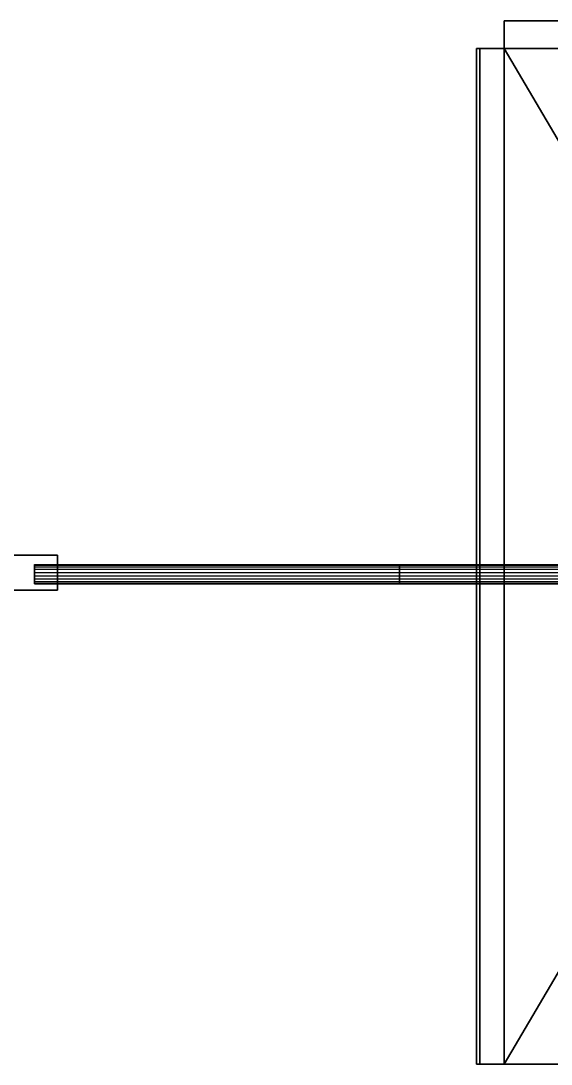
# Model space of a CAD drawing. Extents: x -140 to 778, y -205 to 202.
# Drawn here: x 223.7 to 279, y -53.1 to 55.7 of the extents above; entities that cross this region are included whole.
import ezdxf

# ---------------------------------------------------------------- set-up
doc = ezdxf.new("R2010")
doc.units = 0
doc.layers.add('L1', color=7, linetype='CONTINUOUS')

msp = doc.modelspace()

# ---------------------------------------------------------------- linework, layer by layer
at = {"layer": 'L1'}
for points, invisible_edges in [([(274.088348, 55.692261, 5.301954), (274.088348, 55.692261, 32.075806), (297.16925, 55.692261, 32.075806)], 12), ([(297.16925, 55.692261, 32.075806), (297.16925, 55.692257, 5.301956), (274.088348, 55.692261, 5.301954)], 12), ([(297.16925, 52.807888, 5.301956), (274.088348, 52.807888, 5.301954), (274.088348, 55.692261, 5.301954)], 12), ([(274.088348, 55.692261, 5.301954), (297.16925, 55.692257, 5.301956), (297.16925, 52.807888, 5.301956)], 12), ([(274.088348, 52.807888, 5.301954), (274.088348, 52.807892, 32.075806), (274.088348, 55.692261, 32.075806)], 12), ([(274.088348, 55.692261, 32.075806), (274.088348, 55.692261, 5.301954), (274.088348, 52.807888, 5.301954)], 12), ([(274.088348, 52.807892, 32.075806), (297.16925, 52.807888, 32.075806), (297.16925, 55.692261, 32.075806)], 140), ([(297.16925, 55.692261, 32.075806), (274.088348, 55.692261, 32.075806), (274.088348, 52.807892, 32.075806)], 140), ([(271.203979, 52.807888, -48.245754), (271.203979, 52.807892, -72.628067), (271.203979, -53.056538, -75.019592)], 12), ([(274.088348, 52.807888, -48.24575), (274.088348, 52.807884, -72.628067), (271.203979, 52.807892, -72.628067)], 12), ([(271.203979, 52.807892, -72.628067), (271.203979, 52.807888, -48.245754), (274.088348, 52.807888, -48.24575)], 12), ([(271.203979, -53.056538, -75.019592), (271.203979, 52.807892, -72.628067), (274.088348, 52.807884, -72.628067)], 12), ([(271.203979, -53.056538, -75.019592), (271.203979, -53.056538, -48.245747), (271.203979, 52.807888, -48.245754)], 12), ([(274.088348, -53.056534, -48.245747), (274.088348, 52.807888, -48.24575), (271.203979, 52.807888, -48.245754)], 140), ([(271.203979, 52.807888, -48.245754), (271.203979, -53.056538, -48.245747), (274.088348, -53.056534, -48.245747)], 140), ([(274.088348, 52.807884, -72.628067), (274.088348, -53.056534, -75.019592), (271.203979, -53.056538, -75.019592)], 12), ([(271.564514, 52.807892, 32.075806), (271.564514, 52.807892, 5.301954), (271.564514, -53.056534, 5.301954)], 12), ([(271.564514, -53.056534, 5.301954), (271.564514, -53.05653, 32.075809), (271.564514, 52.807892, 32.075806)], 12), ([(274.088348, 52.807892, 32.075806), (274.088348, 52.807888, 5.301954), (271.564514, 52.807892, 5.301954)], 12), ([(271.564514, 52.807892, 5.301954), (271.564514, 52.807892, 32.075806), (274.088348, 52.807892, 32.075806)], 12), ([(271.564514, -53.056534, 5.301954), (271.564514, 52.807892, 5.301954), (274.088348, 52.807888, 5.301954)], 12), ([(274.088348, -53.05653, 32.075809), (274.088348, 52.807892, 32.075806), (271.564514, 52.807892, 32.075806)], 140), ([(271.564514, 52.807892, 32.075806), (271.564514, -53.05653, 32.075809), (274.088348, -53.05653, 32.075809)], 140), ([(274.088348, 52.807888, 5.301954), (274.088348, -53.05653, 5.301954), (271.564514, -53.056534, 5.301954)], 12), ([(297.16925, 52.807888, 32.075806), (274.088348, 52.807892, 32.075806), (281.138367, 40.908405, 64.164398)], 140), ([(274.088348, 52.807892, 32.075806), (274.088348, -53.05653, 32.075809), (281.138367, -41.157032, 64.164413)], 12), ([(281.138367, -41.157032, 64.164413), (281.138367, 40.908405, 64.164398), (274.088348, 52.807892, 32.075806)], 12), ([(274.088348, 52.807884, -72.628067), (274.088348, 52.807888, -48.24575), (297.16925, 52.807884, -48.24575)], 12), ([(274.088348, 52.807888, -48.24575), (274.088348, 52.807888, -21.471899), (297.16925, 52.807888, -21.471897)], 12), ([(297.16925, 52.807888, -21.471897), (297.16925, 52.807884, -48.24575), (274.088348, 52.807888, -48.24575)], 12), ([(274.088348, 52.807888, -21.471899), (274.088348, 52.807888, 5.301954), (297.16925, 52.807888, 5.301956)], 12), ([(297.16925, 52.807888, 5.301956), (297.16925, 52.807888, -21.471897), (274.088348, 52.807888, -21.471899)], 12), ([(274.088348, 52.807888, 5.301954), (274.088348, 52.807888, -21.471899), (274.088348, -53.05653, -21.471895)], 12), ([(274.088348, -53.05653, -21.471895), (274.088348, -53.05653, 5.301954), (274.088348, 52.807888, 5.301954)], 12), ([(274.088348, 52.807888, -21.471899), (274.088348, 52.807888, -48.24575), (274.088348, -53.056534, -48.245747)], 12), ([(274.088348, -53.056534, -48.245747), (274.088348, -53.05653, -21.471895), (274.088348, 52.807888, -21.471899)], 12), ([(297.16925, 52.807884, -48.24575), (297.16925, 52.807884, -72.628067), (274.088348, 52.807884, -72.628067)], 12), ([(274.088348, 52.807884, -72.628067), (297.16925, 52.807884, -72.628067), (297.16925, -53.056541, -75.019592)], 12), ([(297.16925, -53.056541, -75.019592), (274.088348, -53.056534, -75.019592), (274.088348, 52.807884, -72.628067)], 12), ([(222.274765, 0.000004, 25.649372), (222.274765, 0.000006, 33.333321), (227.536209, 0.000006, 33.333324)], 12), ([(227.536209, 0.000006, 33.333324), (227.536209, 0.000004, 25.649376), (222.274765, 0.000004, 25.649372)], 12), ([(227.536209, 0.000006, 33.333324), (222.274765, 0.000006, 33.333321), (222.274765, -3.656864, 33.333321)], 140), ([(222.274765, -3.656864, 33.333321), (227.536209, -3.656865, 33.333324), (227.536209, 0.000006, 33.333324)], 140), ([(222.274765, -0.000002, -79.529884), (222.274765, 0.000004, 25.649372), (227.536209, 0.000004, 25.649376)], 12), ([(227.536209, 0.000004, 25.649376), (227.536209, -0.000002, -79.529884), (222.274765, -0.000002, -79.529884)], 12), ([(227.536209, 0.000004, 25.649376), (227.536209, 0.000006, 33.333324), (227.536209, -3.656865, 33.333324)], 140), ([(227.536209, -0.000002, -79.529884), (227.536209, 0.000004, 25.649376), (227.536209, -3.656866, 25.649376)], 140), ([(227.536209, -3.656865, 33.333324), (227.536209, -3.656866, 25.649376), (227.536209, 0.000004, 25.649376)], 140), ([(222.274765, -0.000003, -85.507233), (222.274765, -0.000002, -79.529884), (227.536209, -0.000002, -79.529884)], 12), ([(227.536209, -0.000002, -79.529884), (227.536209, -0.000003, -85.507233), (222.274765, -0.000003, -85.507233)], 12), ([(222.274765, -0.000003, -85.507233), (227.536209, -0.000003, -85.507233), (227.536209, -3.656873, -85.507233)], 12), ([(227.536209, -3.656873, -85.507233), (222.274765, -3.656873, -85.507233), (222.274765, -0.000003, -85.507233)], 12), ([(225.134781, -1.975789, -26.086967), (225.134781, -0.975788, -26.086967), (225.134781, -1.036095, -26.428984)], 13), ([(225.134781, -1.975789, -26.086967), (225.134781, -1.036095, -25.744944), (225.134781, -0.975788, -26.086967)], 13), ([(225.134781, -1.036095, -26.428984), (263.180939, -0.975788, -26.086967), (263.180939, -1.036095, -26.428984)], 9), ([(225.134781, -1.036095, -26.428984), (225.134781, -0.975788, -26.086967), (263.180939, -0.975788, -26.086967)], 12), ([(225.134781, -0.975788, -26.086967), (263.180939, -1.036095, -25.744944), (263.180939, -0.975788, -26.086967)], 137), ([(225.134781, -0.975788, -26.086967), (225.134781, -1.036095, -25.744944), (263.180939, -1.036095, -25.744944)], 140), ([(225.134781, -1.975789, -26.086967), (225.134781, -1.036095, -26.428984), (225.134781, -1.209743, -26.729753)], 13), ([(225.134781, -1.975789, -26.086967), (225.134781, -1.209746, -25.44418), (225.134781, -1.036095, -25.744944)], 13), ([(225.134781, -1.209743, -26.729753), (263.180939, -1.036095, -26.428984), (263.180939, -1.209743, -26.729753)], 9), ([(225.134781, -1.209743, -26.729753), (225.134781, -1.036095, -26.428984), (263.180939, -1.036095, -26.428984)], 12), ([(225.134781, -1.036095, -25.744944), (263.180939, -1.209746, -25.44418), (263.180939, -1.036095, -25.744944)], 137), ([(225.134781, -1.036095, -25.744944), (225.134781, -1.209746, -25.44418), (263.180939, -1.209746, -25.44418)], 140), ([(227.536209, -0.000003, -85.507233), (227.536209, -0.000002, -79.529884), (227.536209, -3.656872, -79.529892)], 140), ([(227.536209, -3.656866, 25.649376), (227.536209, -3.656872, -79.529892), (227.536209, -0.000002, -79.529884)], 140), ([(227.536209, -3.656872, -79.529892), (227.536209, -3.656873, -85.507233), (227.536209, -0.000003, -85.507233)], 140), ([(263.180939, -1.036095, -26.428984), (301.227081, -0.975788, -26.086967), (301.227081, -1.036095, -26.428984)], 9), ([(263.180939, -1.036095, -26.428984), (263.180939, -0.975788, -26.086967), (301.227081, -0.975788, -26.086967)], 12), ([(263.180939, -0.975788, -26.086967), (301.227081, -1.036095, -25.744944), (301.227081, -0.975788, -26.086967)], 137), ([(263.180939, -0.975788, -26.086967), (263.180939, -1.036095, -25.744944), (301.227081, -1.036095, -25.744944)], 140), ([(263.180939, -1.209743, -26.729753), (301.227081, -1.036095, -26.428984), (301.227081, -1.209743, -26.729753)], 9), ([(263.180939, -1.209743, -26.729753), (263.180939, -1.036095, -26.428984), (301.227081, -1.036095, -26.428984)], 12), ([(263.180939, -1.036095, -25.744944), (301.227081, -1.209746, -25.44418), (301.227081, -1.036095, -25.744944)], 137), ([(263.180939, -1.036095, -25.744944), (263.180939, -1.209746, -25.44418), (301.227081, -1.209746, -25.44418)], 140), ([(225.134781, -1.975789, -26.086967), (225.134781, -1.209743, -26.729753), (225.134781, -1.475788, -26.952993)], 13), ([(225.134781, -1.475788, -26.952993), (263.180939, -1.209743, -26.729753), (263.180939, -1.475788, -26.952993)], 9), ([(225.134781, -1.475788, -26.952993), (225.134781, -1.209743, -26.729753), (263.180939, -1.209743, -26.729753)], 12), ([(225.134781, -1.975789, -26.086967), (225.134781, -1.475788, -25.220942), (225.134781, -1.209746, -25.44418)], 13), ([(225.134781, -1.209746, -25.44418), (263.180939, -1.475788, -25.220942), (263.180939, -1.209746, -25.44418)], 137), ([(225.134781, -1.209746, -25.44418), (225.134781, -1.475788, -25.220942), (263.180939, -1.475788, -25.220942)], 140), ([(225.134781, -1.975789, -26.086967), (225.134781, -1.475788, -26.952993), (225.134781, -1.802141, -27.071777)], 13), ([(225.134781, -1.975789, -26.086967), (225.134781, -1.802141, -25.102156), (225.134781, -1.475788, -25.220942)], 13), ([(225.134781, -1.802141, -27.071777), (263.180939, -1.475788, -26.952993), (263.180939, -1.802141, -27.071777)], 9), ([(225.134781, -1.802141, -27.071777), (225.134781, -1.475788, -26.952993), (263.180939, -1.475788, -26.952993)], 12), ([(225.134781, -1.475788, -25.220942), (263.180939, -1.802141, -25.102156), (263.180939, -1.475788, -25.220942)], 137), ([(225.134781, -1.475788, -25.220942), (225.134781, -1.802141, -25.102156), (263.180939, -1.802141, -25.102156)], 140), ([(225.134781, -1.975789, -26.086967), (225.134781, -1.802141, -27.071777), (225.134781, -2.149436, -27.071777)], 13), ([(225.134781, -1.975789, -26.086967), (225.134781, -2.149436, -25.102156), (225.134781, -1.802141, -25.102156)], 13), ([(225.134781, -2.149436, -27.071777), (263.180939, -1.802141, -27.071777), (263.180939, -2.149436, -27.071777)], 9), ([(225.134781, -2.149436, -27.071777), (225.134781, -1.802141, -27.071777), (263.180939, -1.802141, -27.071777)], 12), ([(225.134781, -1.802141, -25.102156), (263.180939, -2.149436, -25.102156), (263.180939, -1.802141, -25.102156)], 137), ([(225.134781, -1.802141, -25.102156), (225.134781, -2.149436, -25.102156), (263.180939, -2.149436, -25.102156)], 140), ([(225.134781, -1.975789, -26.086967), (225.134781, -2.915483, -26.428984), (225.134781, -2.975789, -26.086967)], 13), ([(225.134781, -1.975789, -26.086967), (225.134781, -2.741835, -26.729753), (225.134781, -2.915483, -26.428984)], 13), ([(225.134781, -1.975789, -26.086967), (225.134781, -2.475789, -26.952993), (225.134781, -2.741835, -26.729753)], 13), ([(225.134781, -1.975789, -26.086967), (225.134781, -2.149436, -27.071777), (225.134781, -2.475789, -26.952993)], 13), ([(225.134781, -1.975789, -26.086967), (225.134781, -2.475789, -25.220942), (225.134781, -2.149436, -25.102156)], 13), ([(225.134781, -1.975789, -26.086967), (225.134781, -2.741835, -25.44418), (225.134781, -2.475789, -25.220942)], 13), ([(225.134781, -1.975789, -26.086967), (225.134781, -2.915483, -25.744951), (225.134781, -2.741835, -25.44418)], 13), ([(225.134781, -1.975789, -26.086967), (225.134781, -2.975789, -26.086967), (225.134781, -2.915483, -25.744951)], 13), ([(225.134781, -2.475789, -26.952993), (263.180939, -2.149436, -27.071777), (263.180939, -2.475789, -26.952993)], 9), ([(225.134781, -2.475789, -26.952993), (225.134781, -2.149436, -27.071777), (263.180939, -2.149436, -27.071777)], 12), ([(225.134781, -2.149436, -25.102156), (263.180939, -2.475789, -25.220942), (263.180939, -2.149436, -25.102156)], 137), ([(225.134781, -2.149436, -25.102156), (225.134781, -2.475789, -25.220942), (263.180939, -2.475789, -25.220942)], 140), ([(263.180939, -1.475788, -26.952993), (301.227081, -1.209743, -26.729753), (301.227081, -1.475788, -26.952993)], 9), ([(263.180939, -1.475788, -26.952993), (263.180939, -1.209743, -26.729753), (301.227081, -1.209743, -26.729753)], 12), ([(263.180939, -1.209746, -25.44418), (301.227081, -1.475788, -25.220942), (301.227081, -1.209746, -25.44418)], 137), ([(263.180939, -1.209746, -25.44418), (263.180939, -1.475788, -25.220942), (301.227081, -1.475788, -25.220942)], 140), ([(263.180939, -1.802141, -27.071777), (301.227081, -1.475788, -26.952993), (301.227081, -1.802141, -27.071777)], 9), ([(263.180939, -1.802141, -27.071777), (263.180939, -1.475788, -26.952993), (301.227081, -1.475788, -26.952993)], 12), ([(263.180939, -1.475788, -25.220942), (301.227081, -1.802141, -25.102156), (301.227081, -1.475788, -25.220942)], 137), ([(263.180939, -1.475788, -25.220942), (263.180939, -1.802141, -25.102156), (301.227081, -1.802141, -25.102156)], 140), ([(263.180939, -2.149436, -27.071777), (301.227081, -1.802141, -27.071777), (301.227081, -2.149436, -27.071777)], 9), ([(263.180939, -2.149436, -27.071777), (263.180939, -1.802141, -27.071777), (301.227081, -1.802141, -27.071777)], 12), ([(263.180939, -1.802141, -25.102156), (301.227081, -2.149436, -25.102156), (301.227081, -1.802141, -25.102156)], 137), ([(263.180939, -1.802141, -25.102156), (263.180939, -2.149436, -25.102156), (301.227081, -2.149436, -25.102156)], 140), ([(263.180939, -2.475789, -26.952993), (301.227081, -2.149436, -27.071777), (301.227081, -2.475789, -26.952993)], 9), ([(263.180939, -2.475789, -26.952993), (263.180939, -2.149436, -27.071777), (301.227081, -2.149436, -27.071777)], 12), ([(263.180939, -2.149436, -25.102156), (301.227081, -2.475789, -25.220942), (301.227081, -2.149436, -25.102156)], 137), ([(263.180939, -2.149436, -25.102156), (263.180939, -2.475789, -25.220942), (301.227081, -2.475789, -25.220942)], 140), ([(225.134781, -2.741835, -26.729753), (263.180939, -2.475789, -26.952993), (263.180939, -2.741835, -26.729753)], 9), ([(225.134781, -2.741835, -26.729753), (225.134781, -2.475789, -26.952993), (263.180939, -2.475789, -26.952993)], 12), ([(225.134781, -2.475789, -25.220942), (263.180939, -2.741835, -25.44418), (263.180939, -2.475789, -25.220942)], 137), ([(225.134781, -2.475789, -25.220942), (225.134781, -2.741835, -25.44418), (263.180939, -2.741835, -25.44418)], 140), ([(225.134781, -2.915483, -26.428984), (263.180939, -2.741835, -26.729753), (263.180939, -2.915483, -26.428984)], 9), ([(225.134781, -2.915483, -26.428984), (225.134781, -2.741835, -26.729753), (263.180939, -2.741835, -26.729753)], 12), ([(225.134781, -2.741835, -25.44418), (263.180939, -2.915483, -25.744951), (263.180939, -2.741835, -25.44418)], 137), ([(225.134781, -2.741835, -25.44418), (225.134781, -2.915483, -25.744951), (263.180939, -2.915483, -25.744951)], 140), ([(225.134781, -2.975789, -26.086967), (263.180939, -2.915483, -26.428984), (263.180939, -2.975789, -26.086967)], 9), ([(225.134781, -2.975789, -26.086967), (225.134781, -2.915483, -26.428984), (263.180939, -2.915483, -26.428984)], 12), ([(225.134781, -2.915483, -25.744951), (263.180939, -2.975789, -26.086967), (263.180939, -2.915483, -25.744951)], 137), ([(225.134781, -2.915483, -25.744951), (225.134781, -2.975789, -26.086967), (263.180939, -2.975789, -26.086967)], 140), ([(263.180939, -2.741835, -26.729753), (301.227081, -2.475789, -26.952993), (301.227081, -2.741835, -26.729753)], 9), ([(263.180939, -2.741835, -26.729753), (263.180939, -2.475789, -26.952993), (301.227081, -2.475789, -26.952993)], 12), ([(263.180939, -2.475789, -25.220942), (301.227081, -2.741835, -25.44418), (301.227081, -2.475789, -25.220942)], 137), ([(263.180939, -2.475789, -25.220942), (263.180939, -2.741835, -25.44418), (301.227081, -2.741835, -25.44418)], 140), ([(263.180939, -2.915483, -26.428984), (301.227081, -2.741835, -26.729753), (301.227081, -2.915483, -26.428984)], 9), ([(263.180939, -2.915483, -26.428984), (263.180939, -2.741835, -26.729753), (301.227081, -2.741835, -26.729753)], 12), ([(263.180939, -2.741835, -25.44418), (301.227081, -2.915483, -25.744951), (301.227081, -2.741835, -25.44418)], 137), ([(263.180939, -2.741835, -25.44418), (263.180939, -2.915483, -25.744951), (301.227081, -2.915483, -25.744951)], 140), ([(263.180939, -2.975789, -26.086967), (301.227081, -2.915483, -26.428984), (301.227081, -2.975789, -26.086967)], 9), ([(263.180939, -2.975789, -26.086967), (263.180939, -2.915483, -26.428984), (301.227081, -2.915483, -26.428984)], 12), ([(263.180939, -2.915483, -25.744951), (301.227081, -2.975789, -26.086967), (301.227081, -2.915483, -25.744951)], 137), ([(263.180939, -2.915483, -25.744951), (263.180939, -2.975789, -26.086967), (301.227081, -2.975789, -26.086967)], 140), ([(227.536209, -3.656865, 33.333324), (222.274765, -3.656864, 33.333321), (222.274765, -3.656865, 25.649372)], 140), ([(227.536209, -3.656866, 25.649376), (222.274765, -3.656865, 25.649372), (222.274765, -3.656872, -79.529884)], 140), ([(222.274765, -3.656865, 25.649372), (227.536209, -3.656866, 25.649376), (227.536209, -3.656865, 33.333324)], 140), ([(222.274765, -3.656872, -79.529884), (227.536209, -3.656872, -79.529892), (227.536209, -3.656866, 25.649376)], 140), ([(222.274765, -3.656873, -85.507233), (227.536209, -3.656873, -85.507233), (227.536209, -3.656872, -79.529892)], 140), ([(227.536209, -3.656872, -79.529892), (222.274765, -3.656872, -79.529884), (222.274765, -3.656873, -85.507233)], 140), ([(290.119263, -41.157036, 64.164413), (281.138367, -41.157032, 64.164413), (274.088348, -53.05653, 32.075809)], 140), ([(274.088348, -53.05653, 32.075809), (297.16925, -53.056534, 32.075813), (290.119263, -41.157036, 64.164413)], 140), ([(274.088348, -53.056534, -75.019592), (274.088348, -53.056534, -48.245747), (271.203979, -53.056538, -48.245747)], 140), ([(271.203979, -53.056538, -48.245747), (271.203979, -53.056538, -75.019592), (274.088348, -53.056534, -75.019592)], 140), ([(274.088348, -53.05653, 5.301954), (274.088348, -53.05653, 32.075809), (271.564514, -53.05653, 32.075809)], 140), ([(271.564514, -53.05653, 32.075809), (271.564514, -53.056534, 5.301954), (274.088348, -53.05653, 5.301954)], 140), ([(297.16925, -53.056538, -21.471893), (274.088348, -53.05653, -21.471895), (274.088348, -53.056534, -48.245747)], 140), ([(274.088348, -53.05653, -21.471895), (297.16925, -53.056538, -21.471893), (297.16925, -53.056534, 5.301956)], 140), ([(297.16925, -53.056534, 5.301956), (274.088348, -53.05653, 5.301954), (274.088348, -53.05653, -21.471895)], 140), ([(274.088348, -53.05653, 5.301954), (297.16925, -53.056534, 5.301956), (297.16925, -53.056534, 32.075813)], 140), ([(297.16925, -53.056534, 32.075813), (274.088348, -53.05653, 32.075809), (274.088348, -53.05653, 5.301954)], 140), ([(274.088348, -53.056534, -75.019592), (297.16925, -53.056541, -75.019592), (297.16925, -53.056538, -48.245743)], 140), ([(297.16925, -53.056538, -48.245743), (274.088348, -53.056534, -48.245747), (274.088348, -53.056534, -75.019592)], 140), ([(274.088348, -53.056534, -48.245747), (297.16925, -53.056538, -48.245743), (297.16925, -53.056538, -21.471893)], 140)]:
    msp.add_3dface(points, dxfattribs=dict(at, invisible_edges=invisible_edges))

doc.saveas('drawing.dxf')
